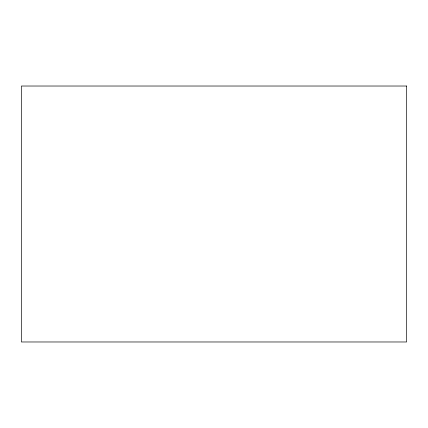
<?xml version="1.0" encoding="UTF-8"?>
<svg xmlns="http://www.w3.org/2000/svg" width="428" height="428" viewBox="0 0 428 428"><rect width="100%" height="100%" fill="white"/><g stroke="black" fill="none" stroke-linecap="round" stroke-linejoin="round"><path stroke-width="0.64" d="M406.6 86.023L21.4 86.023L21.4 341.977L406.6 341.977L406.6 86.023"/></g></svg>
